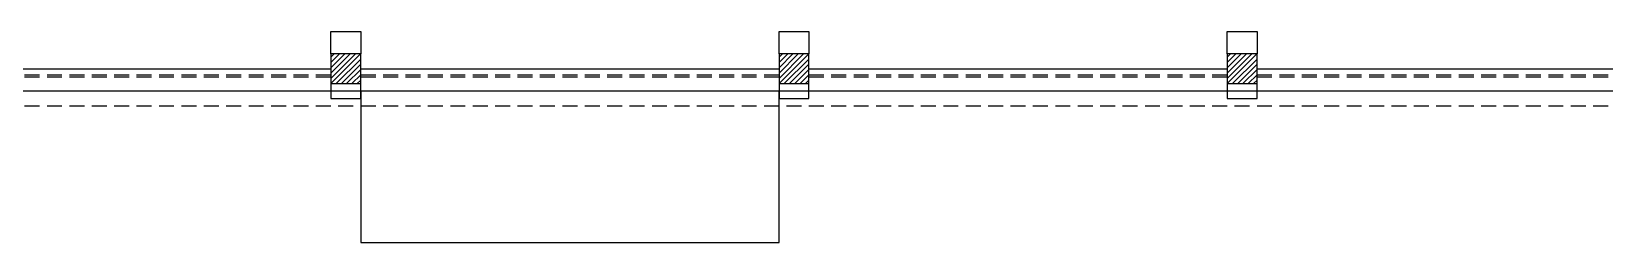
# Model space of a CAD drawing. Extents: x -9 to 600, y -23 to 65.
# Drawn here: x 274.55 to 295.62, y 10.82 to 13.65 of the extents above; entities that cross this region are included whole.
import ezdxf

# ---------------------------------------------------------------- set-up
doc = ezdxf.new("R2010")
doc.units = 0
doc.header["$LTSCALE"] = 0.8
doc.header["$MEASUREMENT"] = 0
doc.linetypes.add('HIDDEN', pattern=[0.375, 0.25, -0.125])
doc.layers.get('0').update_dxf_attribs({"color": 3, "linetype": 'CONTINUOUS'})
doc.layers.add('Desenho base', color=7, linetype='CONTINUOUS')

# ---------------------------------------------------------------- blocks, each defined once
blk = doc.blocks.new('*X15')
at = {"color": 0}
for p, q in [((15.8, 29.801), (16.199, 30.2)), ((15.8, 29.871), (16.129, 30.2)), ((15.8, 29.942), (16.058, 30.2)), ((15.8, 30.013), (15.987, 30.2)), ((15.8, 30.084), (15.916, 30.2)), ((15.8, 30.154), (15.846, 30.2)), ((15.87, 29.8), (16.2, 30.13)), ((15.941, 29.8), (16.2, 30.059)), ((16.011, 29.8), (16.2, 29.989)), ((16.082, 29.8), (16.2, 29.918)), ((16.153, 29.8), (16.2, 29.847))]:
    blk.add_line(p, q, dxfattribs=at)

msp = doc.modelspace()

# ---------------------------------------------------------------- linework, layer by layer
at = {"layer": 'Desenho base'}
for p, q in [((278.963, 13.348), (278.563, 13.348)), ((278.563, 13.348), (278.563, 12.948)), ((278.963, 12.948), (278.963, 13.348)), ((284.963, 13.348), (284.563, 13.348)), ((284.563, 13.348), (284.563, 12.948)), ((284.963, 12.948), (284.963, 13.348)), ((290.963, 13.348), (290.563, 13.348)), ((290.563, 13.348), (290.563, 12.948)), ((290.963, 12.948), (290.963, 13.348)), ((272.963, 13.148), (278.563, 13.148)), ((278.963, 13.148), (284.563, 13.148)), ((284.963, 13.148), (290.563, 13.148)), ((290.963, 13.148), (296.563, 13.148)), ((308.563, 12.848), (272.963, 12.848)), ((278.563, 12.948), (278.963, 12.948)), ((278.963, 12.848), (278.963, 10.818)), ((284.563, 12.948), (284.963, 12.948)), ((284.563, 10.818), (284.563, 12.848)), ((290.563, 12.948), (290.963, 12.948)), ((278.963, 10.818), (284.563, 10.818))]:
    msp.add_line(p, q, dxfattribs=at)
at = {"layer": 'Desenho base', "linetype": 'HIDDEN'}
for p, q in [((272.963, 13.068), (278.563, 13.068)), ((278.963, 13.068), (284.563, 13.068)), ((284.963, 13.068), (290.563, 13.068)), ((290.963, 13.068), (296.563, 13.068)), ((272.963, 13.038), (278.563, 13.038)), ((278.963, 13.038), (284.563, 13.038)), ((284.963, 13.038), (290.563, 13.038)), ((290.963, 13.038), (296.563, 13.038)), ((308.563, 12.648), (272.963, 12.648))]:
    msp.add_line(p, q, dxfattribs=at)
at = {"layer": 'Desenho base'}
for points in [[(278.563, 13.348), (278.563, 13.648), (278.963, 13.648), (278.963, 13.348)], [(284.563, 13.348), (284.563, 13.648), (284.963, 13.648), (284.963, 13.348)], [(290.563, 13.348), (290.563, 13.648), (290.963, 13.648), (290.963, 13.348)], [(278.563, 12.948), (278.563, 12.748), (278.963, 12.748), (278.963, 12.948)], [(284.563, 12.948), (284.563, 12.748), (284.963, 12.748), (284.963, 12.948)], [(290.563, 12.948), (290.563, 12.748), (290.963, 12.748), (290.963, 12.948)]]:
    msp.add_lwpolyline(points, dxfattribs=at)
for points in [[(278.563, 12.948), (278.963, 12.948), (278.963, 13.348), (278.563, 13.348)], [(284.563, 12.948), (284.963, 12.948), (284.963, 13.348), (284.563, 13.348)], [(290.563, 12.948), (290.963, 12.948), (290.963, 13.348), (290.563, 13.348)]]:
    msp.add_lwpolyline(points, close=True, dxfattribs=at)

# ---------------------------------------------------------------- block references
for p in [(262.763, -16.852), (268.763, -16.852), (274.763, -16.852)]:
    msp.add_blockref('*X15', p, dxfattribs=at)

doc.saveas('drawing.dxf')
